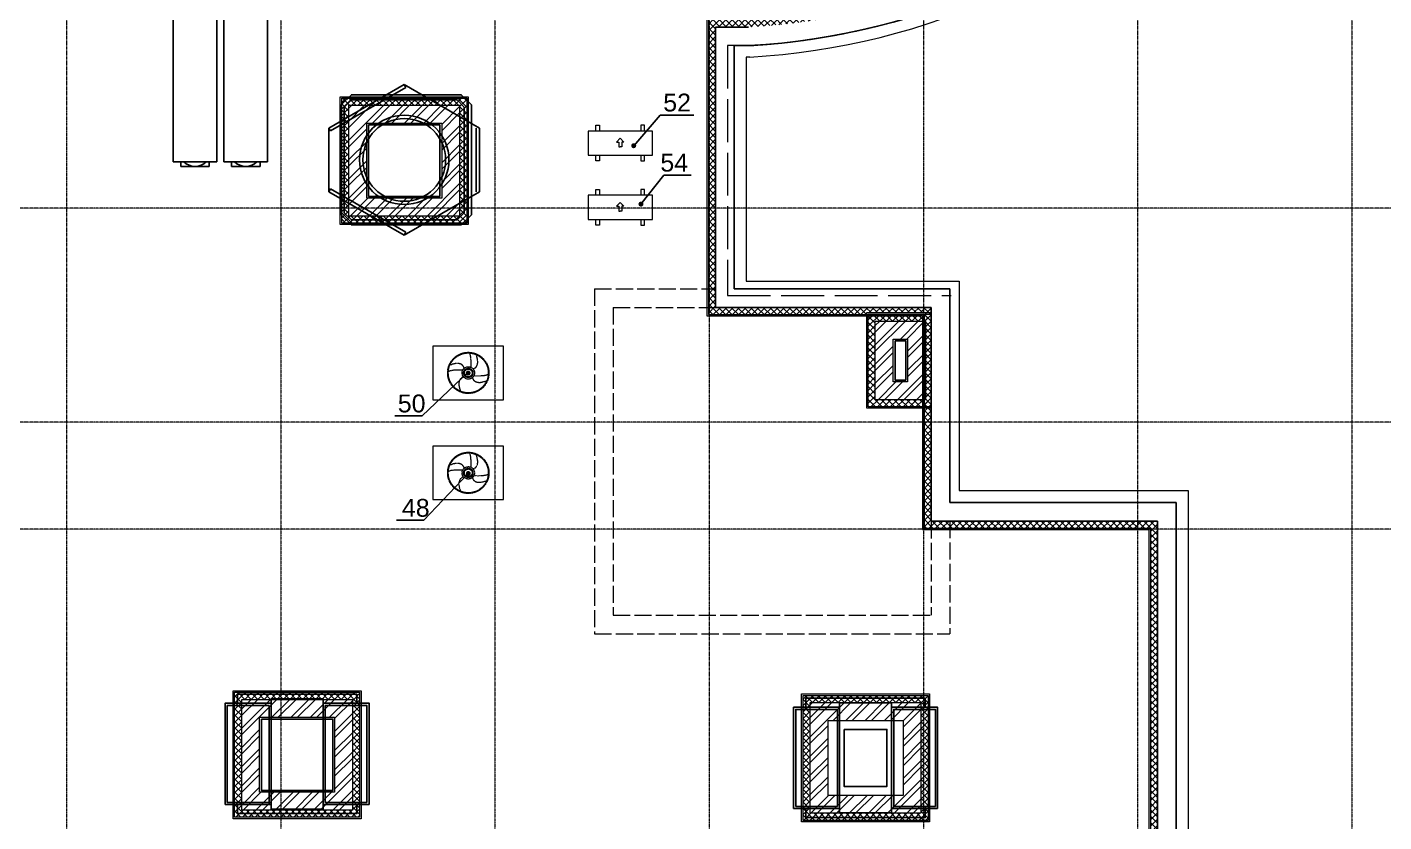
# Model space of a CAD drawing. Header units: millimetres. Extents: x -222892 to 671268, y 0 to 135099.
# Drawn here: x 334968 to 353967, y 95001 to 106136 of the extents above; entities that cross this region are included whole.
import ezdxf
from ezdxf import colors
from ezdxf.entities.mleader import LeaderData, LeaderLine
from ezdxf.math import Vec2, Vec3

# ---------------------------------------------------------------- set-up
doc = ezdxf.new("R2010")
doc.units = ezdxf.units.MM
for name, pattern in [('ACAD_ISO02W100', [15, 12, -3]), ('CENTER', [2, 1.25, -0.25, 0.25, -0.25]), ('осевая', [2, 1.25, -0.25, 0.25, -0.25])]:
    doc.linetypes.add(name, pattern=pattern)
for name, color, linetype, lineweight in [('АР_Навесной фасад', 190, 'Continuous', 5), ('АР_Перегородки кирпич', 244, 'Continuous', 5), ('АР_Перегородки_кирпич_Штрих', 244, 'Continuous', 5), ('АР_Утеплитель', 154, 'Continuous', 5), ('АР_Штрих утеплитель', 24, 'Continuous', 5), ('КР_Оси', 7, 'Continuous', 5), ('КР_Тонкая', 250, 'Continuous', 5), ('М_0_В35', 142, 'Continuous', 25), ('М_фреонопроводы', 251, 'CENTER', 5), ('М_Холод', 161, 'Continuous', 5), ('пунктир', 251, 'Continuous', 5)]:
    doc.layers.add(name, color=color, linetype=linetype, lineweight=lineweight)
for name, color, linetype in [('АР_Парапет', 142, 'Continuous'), ('М_0_ВД1', 1, 'Continuous'), ('М_0_ПД2', 181, 'Continuous'), ('М_3_транзиты 7эт', 112, 'Continuous'), ('М_ОВ-ЭОМ', 140, 'Continuous'), ('ПРОЕМЫ ОВ', 173, 'Continuous')]:
    doc.layers.add(name, color=color, linetype=linetype)
doc.styles.get("Standard").update_dxf_attribs({"font": 'arial.ttf'})
pattern_1 = [(45, (0, 0), (-44.90128060534577, 44.90128060534577), []), (135, (0, 0), (-44.90128060534577, -44.90128060534576), [])]
pattern_2 = [(45, (0, 0), (-134.7038418160373, 134.7038418160373), []), (45, (89.80260000000001, 0), (-134.7038418160373, 134.7038418160373), [])]

# ---------------------------------------------------------------- blocks, each defined once
blk = doc.blocks.new('*U4608')
at = {"linetype": 'ByBlock'}
for p, q in [((-15.55352697218349, -3.05), (-15.55352697218349, 3.05)), ((-15.55352697218349, 3.05), (15.55207691330563, 3.05)), ((15.55207691330563, 3.05), (15.55207691330563, -3.05)), ((15.55207691330563, -3.05), (-15.55352697218349, -3.05))]:
    blk.add_line(p, q, dxfattribs=at)
blk = doc.blocks.new('A$C64099ede')
at = {"layer": 'М_0_ПД2', "color": 251}
for points in [[(-454.9999999971478, -1.746229827404022e-10), (-192.3056275165873, 454.9999999986612)], [(-454.9999999970314, 0), (-192.3056275165873, 454.9999999986612)], [(-437.679491921328, -10), (-174.9851194408839, 444.9999999986612)], [(-192.3056275165873, 454.9999999986612), (192.3056275208946, 454.9999999986612)], [(-192.3056275165873, 454.9999999986612), (192.3056275208946, 454.9999999986612)], [(-174.9851194408839, 444.9999999986612), (-192.3056275165873, 454.9999999986612)], [(174.9851194451912, 444.9999999986612), (192.3056275208946, 454.9999999986612)], [(437.6794919256354, -10), (174.9851194451912, 444.9999999986612)], [(455.0000000014552, -1.746229827404022e-10), (192.3056275208946, 454.9999999986612)], [(-454.9999999971478, 1.746229827404022e-10), (-192.3056275165873, -454.9999999986612)], [(-454.9999999970314, 0), (-437.679491921328, -10)], [(455.0000000014552, 1.746229827404022e-10), (192.3056275208946, -454.9999999986612)], [(455.0000000013388, 0), (437.6794919256354, -10)], [(192.305627519323, -435.0000000013388), (-192.3056275150157, -435.0000000013388)], [(192.305627519323, -455.0000000013388), (-192.3056275150157, -455.0000000013388)], [(192.305627519323, -455.0000000013388), (-192.3056275150157, -455.0000000013388)]]:
    blk.add_lwpolyline(points, dxfattribs=at)
blk.add_circle((0, 0), 270, dxfattribs=at)
at = {"layer": 'М_0_ПД2', "color": 7}
blk.add_circle((0, 0), 250, dxfattribs=at)
blk = doc.blocks.new('A$C744eaef8')
at = {"layer": 'М_0_ПД2', "color": 7}
for points in [[(390.4054068390979, -477.1152535710717), (-390.4054040010087, -477.1152535710717), (-462.7027013009647, -404.8179562711157), (-462.7027013009647, 375.9928545688745), (-390.4054040010087, 448.2901518689469), (390.4054068390979, 448.2901518689469), (462.7027041390538, 375.9928545688745), (462.7027041390538, -404.8179562711157)], [(375.4321480205981, -426.5540561266243), (-375.4321417546598, -426.5540561266243), (-426.5540509370621, -375.4321469443385), (-426.5540509370621, 375.4321428312687), (-375.4321417546598, 426.5540520134382), (375.4321480208309, 426.5540520134382), (426.5540572030004, 375.4321428311523), (426.5540572030004, -375.4321469443385)]]:
    blk.add_lwpolyline(points, close=True, dxfattribs=at)
at = {"layer": 'М_0_ПД2', "xscale": 1.175824175868132, "yscale": 1.175824175868132, "zscale": 1.175824175868132}
blk.add_blockref('A$C64099ede', (0, 0), dxfattribs=at)
blk = doc.blocks.new('A$C608f0813')
at = {"layer": 'М_0_ВД1', "color": 7}
for points in [[(677.5000017454149, 574.9999988851778), (677.5000017454149, 677.4999988881755), (-677.4999982545851, 677.4999988881755), (-677.4999982545851, 574.9999988851778)], [(-677.4999982545851, -575.0000011148222), (-677.4999982545851, -677.5000011118245), (677.5000017454149, -677.5000011118245), (677.5000017454149, -575.0000011148222)]]:
    blk.add_lwpolyline(points, dxfattribs=at)
at = {"layer": 'М_0_ВД1'}
for points in [[(-293.9614650491276, 624.9999988851778), (293.9614685358829, 624.9999988851778), (293.9614685358829, -625.0000011148222), (-293.9614650491276, -625.0000011148222)], [(-817.4999982525478, -575.0000011148222), (-293.961465045053, -575.0000011148222), (-293.961465045053, 574.9999988851778), (-817.4999982525478, 574.9999988851778)], [(817.5000017433777, -575.0000011148222), (293.9614685358829, -575.0000011148222), (293.9614685358829, 574.9999988851778), (817.5000017433777, 574.9999988851778)]]:
    blk.add_lwpolyline(points, close=True, dxfattribs=at)
at = {"layer": 'М_0_ВД1', "color": 251}
for points in [[(-792.4999982525478, -550.0000011148222), (-318.961465045053, -550.0000011148222), (-318.961465045053, 549.9999988851778), (-792.4999982525478, 549.9999988851778)], [(792.5000017433777, -550.0000011148222), (318.9614685358829, -550.0000011148222), (318.9614685358829, 549.9999988851778), (792.5000017433777, 549.9999988851778)]]:
    blk.add_lwpolyline(points, close=True, dxfattribs=at)
blk = doc.blocks.new('_None')
blk = doc.blocks.new('A$C0d4e4e51')
at = {"layer": 'М_фреонопроводы'}
for centre, radius in [((0, 0), 288.8566844358662), ((0, 0), 280.0460147857403), ((0, 0), 86.98640421516119), ((0, 3.637978807091713e-12), 65.82206057451572), ((0, 3.637978807091713e-12), 63.32245125797893), ((0, 3.637978807091713e-12), 56.71282374609209), ((0, 0), 54.54809857845037), ((0, 0), 14.99765589915607), ((0, 3.637978807091713e-12), 8.998593539488997)]:
    blk.add_circle(centre, radius, dxfattribs=at)
for points in [[(38.81393808877328, 77.84672586773013), (39.43069206242217, 120.3497430797324), (39.47233744623372, 124.4594547744491), (35.66894700675039, 209.123091795238), (35.17107245826628, 213.5192511267633), (31.78933022113051, 237.1253008804342), (27.78976368147414, 255.6517357684061), (20.06445512908977, 275.2600530449563), (15.84786306304159, 279.5972382440705)], [(63.54760664294008, 59.40260184484941), (65.73832356143976, 58.00498084995343), (68.34381133969873, 57.87383059890271), (74.83213327103294, 59.95696780453363), (98.28155533538666, 72.37771393170624), (102.4814754161052, 75.86668588565226), (121.3887601780589, 101.6294875521926), (128.0909414612688, 120.3129603113375), (132.1284807362827, 151.4181425748029), (125.5335555436322, 204.1606599614897), (112.3440243985387, 253.1503100278678), (112.0503138446948, 256.6524840415077), (112.0560640089097, 256.665654856246)], [(-77.82987675641198, 38.83033988487296), (-132.6866261559189, 39.51315608773075), (-179.6618912399863, 38.15869686541919), (-250.1639833884547, 28.83113718986715), (-273.735531223414, 21.14097486649553), (-279.0702124371892, 17.69482380398767), (-279.5427027341793, 16.78236411924809)], [(-59.40322799712885, 63.54702323626043), (-57.95132772275247, 65.92323795983248), (-57.81069860747084, 68.12168681551339), (-66.13242229243042, 88.73537166748793), (-89.68721753318096, 114.5516164181754), (-113.1485436978401, 125.9900323876027), (-136.6817204181571, 131.155181952734), (-160.1875698759104, 132.1402363777997), (-183.6778367552906, 129.6615824114306), (-206.8629539503017, 124.8615624744525), (-230.6765725885052, 117.9500065310131), (-249.9349933031481, 112.4497500339094), (-250.1639833884547, 125.8719659518611), (-250.3874668942881, 125.6004135641269)], [(-65.60806570155546, -57.1158142127133), (-85.7318453581538, -64.55684122126695), (-89.76284992770525, -66.70990112627624), (-109.2171977745602, -82.74032893414551), (-113.2483344665379, -87.83830825575205), (-131.6896096614655, -142.0107320795069), (-131.9470465349732, -146.0117300520578), (-117.9075176594779, -230.8108275714912), (-113.1745423458051, -246.46223046249), (-112.6694436229882, -251.8082155990414), (-113.1850353375776, -254.7440878514062), (-113.708465914533, -255.922166247361)], [(59.11560495081358, -63.81070736391848), (57.95153387717437, -65.92304112415877), (57.81194275961025, -67.83217758488536), (64.31694757047808, -85.24637534668364), (74.71775531442836, -101.1676535591214), (78.7454179043998, -105.516544056205), (98.20900750067085, -119.6778879330232), (102.3855371720274, -121.7435801907632), (121.3159107790561, -128.3445471898413), (125.3248903668718, -129.266920987), (144.7414908983046, -131.8779404638008), (149.0356453520362, -132.069310525294), (168.2951715114759, -131.8483241215872), (172.3876948588877, -131.4734702054047), (191.8369328343542, -128.232706872237), (213.4106816254789, -123.1248564562156), (235.4127962280763, -116.4471487484661), (239.3971075395821, -115.1846321040757), (252.9740532205906, -112.5108137534517), (257.9890519533074, -108.9376861770543)], [(78.29462670424255, -37.90232113634193), (78.75280149595346, -38.45243077696796), (81.9342638203525, -38.88761753211293), (98.28155533532845, -38.88761753211293), (102.2703480111668, -39.11849815771711), (121.3069393527112, -39.44199996194584), (125.3212771530962, -39.47957649205273), (144.8442776836455, -39.47957649205273), (148.843652590178, -39.47957649205273), (168.3361992100254, -38.76028489688179), (172.3399801654741, -38.76028489688179), (191.7170467665419, -37.308851076672), (195.9839557032101, -36.95291361593627), (213.4016683715163, -35.1848435177053), (217.4017371113878, -34.82572348172835), (235.3934991882415, -31.9824380530481), (239.4466719495831, -31.27066237922918), (257.9657091209083, -26.55387223586877), (261.9935612624977, -25.53252835354942), (275.0905243118759, -20.15364528933424), (278.1652131528826, -17.69482162112763), (279.5329044557875, -16.94478456313664)]]:
    blk.add_spline(points, degree=3, dxfattribs=at)
blk = doc.blocks.new('*U5873')
at = {"color": 0, "linetype": 'ByBlock', "lineweight": -2, "ltscale": 10}
blk.add_line((0, 0), (-35117.3672431582, 0), dxfattribs=at)
blk = doc.blocks.new('*U5874')
at = {"color": 0, "linetype": 'ByBlock', "lineweight": -2, "ltscale": 10}
blk.add_line((0, 0), (-35117.3672431582, 1.455191522836685e-11), dxfattribs=at)
blk = doc.blocks.new('*U5886')
at = {"color": 0, "linetype": 'ByBlock', "lineweight": -2, "ltscale": 10}
blk.add_line((0, 0), (5.820766091346741e-11, -53277.7616451292), dxfattribs=at)
blk = doc.blocks.new('*U5887')
at = {"color": 0, "linetype": 'ByBlock', "lineweight": -2, "ltscale": 10}
blk.add_line((0, 0), (5.820766091346741e-11, -53277.7616451292), dxfattribs=at)
blk = doc.blocks.new('*U5888')
at = {"color": 0, "linetype": 'ByBlock', "lineweight": -2, "ltscale": 10}
blk.add_line((0, 0), (5.820766091346741e-11, -53277.7616451292), dxfattribs=at)
blk = doc.blocks.new('*U5889')
at = {"color": 0, "linetype": 'ByBlock', "lineweight": -2, "ltscale": 10}
blk.add_line((0, 0), (5.820766091346741e-11, -53277.7616451292), dxfattribs=at)
blk = doc.blocks.new('*U5890')
at = {"color": 0, "linetype": 'ByBlock', "lineweight": -2, "ltscale": 10}
blk.add_line((0, 0), (5.820766091346741e-11, -53277.7616451292), dxfattribs=at)
blk = doc.blocks.new('*U5891')
at = {"color": 0, "linetype": 'ByBlock', "lineweight": -2, "ltscale": 10}
blk.add_line((0, 0), (5.820766091346741e-11, -53277.7616451292), dxfattribs=at)
blk = doc.blocks.new('*U5900')
at = {"color": 0, "linetype": 'ByBlock', "lineweight": -2, "ltscale": 10}
blk.add_line((0, 0), (-35117.3672431582, 0), dxfattribs=at)
blk = doc.blocks.new('*U5901')
at = {"color": 0, "linetype": 'ByBlock', "lineweight": -2, "ltscale": 10}
blk.add_line((0, 0), (5.820766091346741e-11, -53277.7616451292), dxfattribs=at)
blk = doc.blocks.new('A$C4c190d01')
at = {"layer": 'КР_Оси', "linetype": 'осевая'}
for name, p in [('*U5886', (5569.938392028183, 78593.59175630503)), ('*U5887', (8569.938392028183, 78593.59175630515)), ('*U5901', (11569.93839202818, 78593.59175630515)), ('*U5888', (14569.93839202795, 78593.59175630515)), ('*U5889', (17569.9383920283, 78593.59175630503)), ('*U5890', (20569.93839202842, 78593.59175630515)), ('*U5891', (23569.93839202853, 78593.59175630503)), ('*U5874', (25328.76498334846, 48394.99999999996)), ('*U5873', (25328.76498334846, 45394.99999999997)), ('*U5900', (25328.76498334846, 43894.99999999997))]:
    blk.add_blockref(name, p, dxfattribs=at)

msp = doc.modelspace()

# ---------------------------------------------------------------- hatches: boundary and pattern name
at = {"layer": 'АР_Перегородки_кирпич_Штрих', "ltscale": 500}
h = msp.add_hatch(dxfattribs=at)
h.set_pattern_fill('ANSI32', color=256, scale=20)
h.set_pattern_definition(pattern_2)
h.paths.add_polyline_path([(341024.3174498948, 103488.9907927899), (339473.3174498948, 103488.9907927899), (339473.3174498948, 105039.9907927899), (341024.3174498948, 105039.9907927899)])
h.paths.add_polyline_path([(340774.3174498948, 103738.9907927899), (339723.3174498948, 103738.9907927899), (339723.3174498948, 104789.9907927899), (340774.3174498948, 104789.9907927899)], flags=16)
h = msp.add_hatch(dxfattribs=at)
h.set_pattern_fill('ANSI32', color=256, scale=20)
h.set_pattern_definition(pattern_2)
h.paths.add_polyline_path([(347095.5503612542, 101165.54227281), (347095.5503612542, 101765.8226438957), (347297.071262745, 101765.8226438955), (347297.071262745, 101165.5422728097)], flags=16)
h.paths.add_polyline_path([(346845.5503612542, 100915.5422728102), (346845.5503612542, 102015.822643896), (347547.071262745, 102015.8226438952), (347547.071262745, 100915.5422728094)])
h = msp.add_hatch(dxfattribs=at)
h.set_pattern_fill('ANSI32', color=256, scale=20)
h.set_pattern_definition(pattern_2)
h.paths.add_polyline_path([(339524.2090056666, 95166.02986263865), (337973.2090056666, 95166.02986263865), (337973.2090056666, 96717.02986263865), (339524.2090056666, 96717.02986263865)])
h.paths.add_polyline_path([(339274.2090056666, 95416.02986263865), (338223.2090056666, 95416.02986263865), (338223.2090056666, 96467.02986263865), (339274.2090056666, 96467.02986263865)], flags=16)
h = msp.add_hatch(dxfattribs=at)
h.set_pattern_fill('ANSI32', color=256, scale=20)
h.set_pattern_definition(pattern_2)
h.paths.add_polyline_path([(347484.5365179493, 95122.01317742196), (345933.5365179493, 95122.01317742196), (345933.5365179493, 96673.01317742196), (347484.5365179493, 96673.01317742196)])
h.paths.add_polyline_path([(347234.5365179493, 95372.01317742196), (346183.5365179493, 95372.01317742196), (346183.5365179493, 96423.01317742196), (347234.5365179493, 96423.01317742196)], flags=16)
at = {"layer": 'АР_Утеплитель', "ltscale": 500}
h = msp.add_hatch(dxfattribs=at)
h.set_pattern_fill('ANSI37', color=256, scale=20)
h.set_pattern_definition(pattern_1)
h.paths.add_polyline_path([(341124.3174498948, 103388.9907927899), (339373.3174498948, 103388.9907927899), (339373.3174498948, 105139.9907927899), (341124.3174498948, 105139.9907927899)])
h.paths.add_polyline_path([(341024.3174498948, 103488.9907927899), (339473.3174498948, 103488.9907927899), (339473.3174498948, 105039.9907927899), (341024.3174498948, 105039.9907927899)], flags=16)
h = msp.add_hatch(dxfattribs=at)
h.set_pattern_fill('ANSI37', color=256, scale=20)
h.set_pattern_definition(pattern_1)
h.paths.add_polyline_path([(346845.5503612542, 100915.5422728102), (346845.5503612542, 102015.822643896), (347547.071262745, 102015.8226438952), (347547.071262745, 100915.5422728094)], flags=16)
h.paths.add_polyline_path([(346745.5503612542, 100815.5422728104), (346745.5503612542, 102115.8226438961), (347627.3325584866, 102115.8226438951), (347627.3325584866, 100815.5422728093)])
h = msp.add_hatch(dxfattribs=at)
h.set_pattern_fill('ANSI37', color=256, scale=20)
h.set_pattern_definition(pattern_1)
h.paths.add_polyline_path([(339624.2090056666, 95066.02986263865), (337873.2090056666, 95066.02986263865), (337873.2090056666, 96817.02986263865), (339624.2090056666, 96817.02986263865)])
h.paths.add_polyline_path([(339524.2090056666, 95166.02986263865), (337973.2090056666, 95166.02986263865), (337973.2090056666, 96717.02986263865), (339524.2090056666, 96717.02986263865)], flags=16)
h = msp.add_hatch(dxfattribs=at)
h.set_pattern_fill('ANSI37', color=256, scale=20)
h.set_pattern_definition(pattern_1)
h.paths.add_polyline_path([(347584.5365179493, 95022.01317742196), (345833.5365179493, 95022.01317742196), (345833.5365179493, 96773.01317742196), (347584.5365179493, 96773.01317742196)])
h.paths.add_polyline_path([(347484.5365179493, 95122.01317742196), (345933.5365179493, 95122.01317742196), (345933.5365179493, 96673.01317742196), (347484.5365179493, 96673.01317742196)], flags=16)
at = {"layer": 'АР_Штрих утеплитель', "ltscale": 500}
h = msp.add_hatch(dxfattribs=at)
h.set_pattern_fill('ANSI37', color=256, scale=20)
h.set_pattern_definition(pattern_1)
h.paths.add_polyline_path([(353097.4537278334, 127630.6824583524), (350518.7090003203, 127630.6824583524), (350518.7090003203, 127530.6824583524), (353097.4537278334, 127530.6824583524)])
edge = h.paths.add_edge_path()
edge.add_line((350518.7090003203, 127630.6824583524), (344547.4537278329, 127630.6824583525))
edge.add_line((344547.4537278329, 127630.6824583525), (344547.4537278329, 130631.1380299823))
edge.add_line((344547.4537278329, 130631.1380299823), (335487.4537278329, 130630.6824583525))
edge.add_line((335487.4537278331, 130630.6824583525), (335487.4537278332, 127122.7369796679))
edge.add_line((335487.4537278332, 127122.7369796679), (334996.5012287336, 127122.7369796679))
edge.add_arc((336296.1243596947, 116876.8313636951), 10328.00087983883, 97.22897371527749, 132.4844128153412)
edge.add_arc((334278.507436591, 119160.6824583515), 7281.276563062834, 132.9138654462874, 150.3769831410849)
edge.add_arc((334278.5074365918, 119160.6824583511), 7281.276563063785, 150.3769831410856, 179.9999999999889)
edge.add_line((326997.2308735281, 119160.6824583525), (326997.2308735281, 118630.6824583648))
edge.add_line((326997.2308735281, 118630.6824583648), (323487.4537278326, 118630.6824583648))
edge.add_line((323487.4537278327, 118630.6824583648), (323487.4537278327, 106570.6824583523))
edge.add_line((323487.4537278326, 106570.6824583523), (329427.3325584609, 106570.6824583522))
edge.add_line((329427.3325584609, 106570.6824583522), (329427.3325584609, 82275.68245835445))
edge.add_line((329427.3325584609, 82275.68245835445), (336038.7706081953, 82275.68244763686))
edge.add_line((336038.7706081952, 82275.68244763686), (336038.7706083883, 82375.68244763653))
edge.add_line((336038.7706083883, 82375.68244763653), (329527.3325584607, 82375.68245835445))
edge.add_line((329527.3325584607, 82375.68245835445), (329527.3325584607, 106670.6824583523))
edge.add_line((329527.3325584608, 106670.6824583523), (323587.4537278325, 106670.6824583523))
edge.add_line((323587.4537278325, 106670.6824583523), (323587.4537278327, 118530.6824583648))
edge.add_line((323587.4537278327, 118530.6824583648), (327097.2308735282, 118530.6824583648))
edge.add_line((327097.2308735282, 118530.6824583648), (327098.7089987969, 119295.6824583508))
edge.add_arc((334275.7571636449, 119161.8791517242), 7178.295318904982, 150.1859382412758, 178.9319457575192, ccw=False)
edge.add_arc((334278.5074365921, 119160.6824583507), 7181.276563064179, 133.0783930265535, 150.1885639364679, ccw=False)
edge.add_arc((336295.5899172066, 116878.6115553474), 10226.16664863276, 97.26253171683658, 132.6002756336443, ccw=False)
edge.add_line((335002.8394767644, 127022.7369796679), (335587.4537278329, 127022.7369796679))
edge.add_line((335587.4537278331, 127022.7369796679), (335587.4537278331, 130530.6824583525))
edge.add_line((335587.4537278331, 130530.6824583525), (344447.4537278329, 130530.6824583525))
edge.add_line((344447.4537278329, 130530.6824583525), (344447.4537278329, 127630.6824583525))
edge.add_line((344447.4537278329, 127630.6824583525), (344447.4537278329, 127530.6824583524))
edge.add_line((344447.4537278329, 127530.6824583524), (350518.7090003203, 127530.6824583524))
edge.add_line((350518.7090003203, 127530.6824583524), (350518.7090003203, 127630.6824583524))
h = msp.add_hatch(dxfattribs=at)
h.set_pattern_fill('ANSI37', color=256, scale=20)
h.set_pattern_definition(pattern_1)
edge = h.paths.add_edge_path()
edge.add_line((347518.7090003203, 102209.3739539182), (344607.3325584609, 102209.3739539182))
edge.add_line((344607.3325584608, 102209.3739539182), (344607.3325584608, 106135.5199563409))
edge.add_line((344607.3325584608, 106135.5199563409), (345067.9484729699, 106135.5199563409))
edge.add_arc((344510.324967829, 115762.0554444891), 9642.672320371708, 273.3151917394875, 288.1789898390543)
edge.add_line((347518.7090003203, 106600.6824583524), (347518.7090003203, 106711.0332031801))
edge.add_arc((344527.0337130858, 115579.8869551156), 9359.844437674714, 273.2954348329939, 288.64047416533384, ccw=False)
edge.add_line((345065.0795193891, 106235.5199563409), (344507.3325584609, 106235.5199563409))
edge.add_line((344507.3325584608, 106235.5199563409), (344507.3325584608, 102209.3739539182))
edge.add_line((344507.3325584608, 102209.3739539182), (344507.3325584608, 102109.3739539183))
edge.add_line((344507.3325584608, 102109.3739539183), (346725.5503612542, 102109.3739539182))
edge.add_line((346725.5503612542, 102109.3739539182), (346725.5503612542, 102135.8226438961))
edge.add_line((346725.5503612542, 102135.8226438961), (347518.7090003202, 102135.8226438952))
edge.add_line((347518.7090003203, 102135.8226438952), (347518.7090003203, 102209.3739539182))
h.paths.add_polyline_path([(347627.3325584863, 102209.3739539182), (347518.7090003203, 102209.3739539182), (347518.7090003203, 102135.8226438952), (347627.3325584863, 102135.822643895)])
h = msp.add_hatch(dxfattribs=at)
h.set_pattern_fill('ANSI37', color=256, scale=20)
h.set_pattern_definition(pattern_1)
h.paths.add_polyline_path([(341607.3319905199, 91525.67908431868), (347164.5622184926, 91525.67908431859), (347164.5622184926, 91655.68245835253), (350797.4886722736, 91655.68245835244), (350797.4886722734, 99215.6824583525), (347627.3325584866, 99215.68245835243), (347627.3325584882, 102135.822643895), (347527.3325584879, 102135.8226438951), (347527.3325584866, 99115.68245835246), (350697.4886722733, 99115.68245835247), (350697.4886722736, 91755.68245835246), (347064.5622184926, 91755.68245835254), (347064.5622184926, 91625.67908431748), (341507.3319905199, 91625.67908431868), (341507.3320998792, 82845.68582763193), (341607.3320998792, 82845.68585074629)])
at = {"layer": 'М_ОВ-ЭОМ', "linetype": 'ByBlock'}
h = msp.add_hatch(color=256, dxfattribs=at)
h.dxf.hatch_style = 1
h.paths.add_polyline_path([(343497.2130958095, 104473.824778762, 1), (343427.2130958095, 104473.824778762, 1)])
h = msp.add_hatch(color=256, dxfattribs=at)
h.dxf.hatch_style = 1
h.paths.add_polyline_path([(343598.165831414, 103655.6571367112, 1), (343528.165831414, 103655.6571367112, 1)])
h = msp.add_hatch(color=256, dxfattribs=at)
h.dxf.hatch_style = 1
h.paths.add_polyline_path([(341178.556940235, 101288.9223787938, 1), (341108.556940235, 101288.9223787938, 1)])
h = msp.add_hatch(color=256, dxfattribs=at)
h.dxf.hatch_style = 1
h.paths.add_polyline_path([(341180.6306394769, 99881.99759439356, 1), (341110.6306394769, 99881.99759439356, 1)])

# ---------------------------------------------------------------- linework, layer by layer
at = {"layer": 'АР_Навесной фасад', "ltscale": 100}
for p, q in [((345087.3325584609, 105715.9435017978), (345037.3325584607, 105715.9435017978)), ((345037.3325584607, 105715.9435017978), (345037.3325584608, 102575.6824583522)), ((345037.3325584608, 102575.6824583523), (348019.8325584863, 102575.6824583523)), ((348019.8325584863, 102575.6824583523), (348019.8325584866, 99645.68245835233)), ((348019.8325584866, 99645.68245835233), (351227.4886722732, 99645.68245835241)), ((351227.4886722732, 99645.68245835241), (351227.4886722735, 91225.6824583525))]:
    msp.add_line(p, q, dxfattribs=at)
msp.add_arc((344527.0373928202, 115579.8798952628), 9879.836630580658, 273.2510437265503, 315.9400731328416, dxfattribs=at)
at = {"layer": 'АР_Парапет', "ltscale": 500}
for p, q in [((344607.3325584608, 106135.5199563409), (344607.3325584608, 102209.3739539182)), ((345067.9484729699, 106135.5199563409), (344607.3325584608, 106135.5199563409)), ((344867.3325584608, 105875.9435017978), (344867.3325584607, 102469.3739539182)), ((345082.7830355473, 105875.9435017978), (344867.3325584607, 105875.9435017978)), ((344867.3325584607, 102469.3739539182), (347887.3325584863, 102469.3739539182)), ((347887.3325584863, 102469.3739539182), (347887.3325584863, 99475.68245835236)), ((344607.3325584608, 102209.3739539182), (347627.3325584864, 102209.3739539182)), ((347627.3325584863, 102209.3739539184), (347627.3325584866, 99215.68245835243)), ((347887.3325584863, 99475.68245835236), (351057.4886722734, 99475.68245835237)), ((351057.4886722734, 99475.68245835237), (351057.4886722734, 91395.68245835259)), ((347627.3325584864, 99215.68245835243), (350797.4886722734, 99215.6824583525)), ((350797.4886722734, 99215.6824583525), (350797.4886722736, 91655.68245835244))]:
    msp.add_line(p, q, dxfattribs=at)
msp.add_arc((344527.0337260253, 115579.8864423591), 9719.843923062923, 273.2777753759034, 315.9411301096707, dxfattribs=at)
at = {"layer": 'АР_Перегородки кирпич', "linetype": 'Continuous', "ltscale": 100}
for points in [[(341024.3174498948, 103488.9907927899), (339473.3174498948, 103488.9907927899), (339473.3174498948, 105039.9907927899), (341024.3174498948, 105039.9907927899)], [(340774.3174498948, 103738.9907927899), (339723.3174498948, 103738.9907927899), (339723.3174498948, 104789.9907927899), (340774.3174498948, 104789.9907927899)], [(346845.5503612542, 100915.5422728102), (346845.5503612542, 102015.822643896), (347547.071262745, 102015.8226438952), (347547.071262745, 100915.5422728094)], [(347095.5503612542, 101165.54227281), (347095.5503612542, 101765.8226438957), (347297.071262745, 101765.8226438955), (347297.071262745, 101165.5422728097)], [(339524.2090056666, 95166.02986263865), (337973.2090056666, 95166.02986263865), (337973.2090056666, 96717.02986263865), (339524.2090056666, 96717.02986263865)], [(347484.5365179493, 95122.01317742196), (345933.5365179493, 95122.01317742196), (345933.5365179493, 96673.01317742196), (347484.5365179493, 96673.01317742196)], [(339274.2090056666, 95416.02986263865), (338223.2090056666, 95416.02986263865), (338223.2090056666, 96467.02986263865), (339274.2090056666, 96467.02986263865)], [(347234.5365179493, 95372.01317742196), (346183.5365179493, 95372.01317742196), (346183.5365179493, 96423.01317742196), (347234.5365179493, 96423.01317742196)]]:
    msp.add_lwpolyline(points, close=True, dxfattribs=at)
at = {"layer": 'АР_Утеплитель', "ltscale": 500}
for points in [[(341144.3174498948, 103368.9907927899), (339353.3174498948, 103368.9907927899), (339353.3174498948, 105159.9907927899), (341144.3174498948, 105159.9907927899)], [(341124.3174498948, 103388.9907927899), (339373.3174498948, 103388.9907927899), (339373.3174498948, 105139.9907927899), (341124.3174498948, 105139.9907927899)], [(341124.3174498948, 103388.9907927899), (339373.3174498948, 103388.9907927899), (339373.3174498948, 105139.9907927899), (341124.3174498948, 105139.9907927899)], [(346725.5503612542, 100795.5422728104), (346725.5503612542, 102135.8226438961), (347627.3325584863, 102135.822643895), (347627.3325584863, 100795.5422728093)], [(346745.5503612542, 100815.5422728104), (346745.5503612542, 102115.8226438961), (347627.3325584866, 102115.8226438951), (347627.3325584866, 100815.5422728093)], [(339644.2090056666, 95046.02986263865), (337853.2090056666, 95046.02986263865), (337853.2090056666, 96837.02986263865), (339644.2090056666, 96837.02986263865)], [(339624.2090056666, 95066.02986263865), (337873.2090056666, 95066.02986263865), (337873.2090056666, 96817.02986263865), (339624.2090056666, 96817.02986263865)], [(339624.2090056666, 95066.02986263865), (337873.2090056666, 95066.02986263865), (337873.2090056666, 96817.02986263865), (339624.2090056666, 96817.02986263865)], [(347604.5365179493, 95002.01317742196), (345813.5365179493, 95002.01317742196), (345813.5365179493, 96793.01317742196), (347604.5365179493, 96793.01317742196)], [(347584.5365179493, 95022.01317742196), (345833.5365179493, 95022.01317742196), (345833.5365179493, 96773.01317742196), (347584.5365179493, 96773.01317742196)]]:
    msp.add_lwpolyline(points, close=True, dxfattribs=at)
at = {"layer": 'АР_Штрих утеплитель', "ltscale": 500}
for p, q in [((344487.3325584609, 106255.5199563409), (344487.3325584608, 102089.3739539183)), ((344507.3325584609, 106235.5199563409), (344507.3325584608, 102109.3739539183)), ((344487.3325584608, 102089.3739539183), (347507.3325584863, 102089.3739539182)), ((344507.3325584608, 102109.3739539183), (347527.3325584863, 102109.3739539182)), ((347507.3325584863, 102089.3739539182), (347507.3325584864, 99095.68245835246)), ((347527.3325584863, 102109.3739539182), (347527.3325584866, 99115.68245835246)), ((347507.3325584864, 99095.68245835246), (350677.4886722732, 99095.68245835249)), ((347527.3325584866, 99115.68245835246), (350697.4886722733, 99115.68245835247)), ((350677.4886722732, 99095.68245835249), (350677.4886722736, 91775.68245835246)), ((350697.4886722733, 99115.68245835247), (350697.4886722736, 91755.68245835246))]:
    msp.add_line(p, q, dxfattribs=at)
at = {"layer": 'М_0_В35', "linetype": 'Continuous'}
for p, q in [((337118.7414904117, 104184.959555093), (337118.7414904115, 104249.3390972885)), ((337118.7414904115, 104249.3390972885), (337318.7414904115, 104249.3390972885)), ((337118.7414904117, 104184.959555093), (337318.7414904117, 104184.959555093)), ((337518.7414904115, 104249.3390972885), (337318.7414904115, 104249.3390972885)), ((337518.7414904117, 104184.959555093), (337318.7414904117, 104184.959555093)), ((337518.7414904117, 104184.959555093), (337518.7414904115, 104249.3390972885)), ((337828.7414904117, 104184.959555093), (337828.7414904115, 104249.3390972884)), ((337828.7414904115, 104249.3390972884), (338028.7414904115, 104249.3390972884)), ((337828.7414904117, 104184.959555093), (338028.7414904117, 104184.959555093)), ((338228.7414904115, 104249.3390972884), (338028.7414904115, 104249.3390972884)), ((338228.7414904117, 104184.959555093), (338028.7414904117, 104184.959555093)), ((338228.7414904117, 104184.959555093), (338228.7414904115, 104249.3390972884))]:
    msp.add_line(p, q, dxfattribs=at)
at = {"layer": 'М_0_В35'}
for centre in [(337318.7414904117, 104409.8056356062), (338028.7414904117, 104409.8056356062)]:
    msp.add_arc(centre, 224.8460805132082, 225.5345379878269, 314.4654620121731, dxfattribs=at)
at = {"layer": 'М_Холод'}
for points in [[(342932.9822632707, 104680.0119417301), (342932.9822632707, 104760.0119417666), (342982.9822632707, 104760.0119417666), (342982.9822632707, 104680.0119417301)], [(343612.9822632702, 104680.0119417301), (343612.9822632702, 104760.0119417666), (343562.9822632702, 104760.0119417666), (343562.9822632702, 104680.0119417301)], [(343272.982263222, 104578.3683842318), (343220.7283160767, 104526.1144370864), (343252.2281050474, 104526.1144370864), (343252.2281050474, 104456.2116158196), (343272.982263222, 104456.2116158195)], [(343272.982263222, 104578.3683842318), (343325.2362103674, 104526.1144370864), (343293.7364213967, 104526.1144370864), (343293.7364213967, 104456.2116158196), (343272.982263222, 104456.2116158195)], [(342982.9822632707, 104340.0119417301), (342982.9822632707, 104260.0119417666), (342932.9822632707, 104260.0119417666), (342932.9822632707, 104340.0119417301)], [(343562.9822632702, 104340.0119417301), (343562.9822632702, 104260.0119417666), (343612.9822632702, 104260.0119417666), (343612.9822632702, 104340.0119417301)], [(342932.9822632707, 103782.102965748), (342932.9822632707, 103862.1029657845), (342982.9822632707, 103862.1029657845), (342982.9822632707, 103782.102965748)], [(343612.9822632702, 103782.102965748), (343612.9822632702, 103862.1029657845), (343562.9822632702, 103862.1029657845), (343562.9822632702, 103782.102965748)], [(343272.982263222, 103680.4594082497), (343220.7283160767, 103628.2054611043), (343252.2281050474, 103628.2054611043), (343252.2281050474, 103558.3026398375), (343272.982263222, 103558.3026398374)], [(343272.982263222, 103680.4594082497), (343325.2362103674, 103628.2054611043), (343293.7364213967, 103628.2054611043), (343293.7364213967, 103558.3026398375), (343272.982263222, 103558.3026398374)], [(342982.9822632707, 103442.102965748), (342982.9822632707, 103362.1029657845), (342932.9822632707, 103362.1029657845), (342932.9822632707, 103442.102965748)], [(343562.9822632702, 103442.102965748), (343562.9822632702, 103362.1029657845), (343612.9822632702, 103362.1029657845), (343612.9822632702, 103442.102965748)]]:
    msp.add_lwpolyline(points, dxfattribs=at)
for points in [[(343722.9822632705, 104680.0119417301), (342822.9822632705, 104680.0119417301), (342822.9822632705, 104340.0119417301), (343722.9822632705, 104340.0119417301)], [(343722.9822632705, 103782.102965748), (342822.9822632705, 103782.102965748), (342822.9822632705, 103442.102965748), (343722.9822632705, 103442.102965748)]]:
    msp.add_lwpolyline(points, close=True, dxfattribs=at)
at = {"layer": 'М_Холод', "ltscale": 2}
for points, elevation in [([(341640.6306394769, 101665.9961879331), (340650.6306394769, 101665.9961879331), (340650.6306394769, 100915.9961879331), (341640.6306394769, 100915.9961879331)], -0.132749586191494), ([(341640.6306394769, 100265.9961879331), (340650.6306394769, 100265.9961879331), (340650.6306394769, 99515.99618793305), (341640.6306394769, 99515.99618793305)], -0.06637479309574701)]:
    msp.add_lwpolyline(points, close=True, dxfattribs=dict(at, elevation=elevation))
at = {"layer": 'ПРОЕМЫ ОВ', "ltscale": 500}
for points in [[(340748.8174498948, 103764.4907927896), (339748.8174498948, 103764.4907927896), (339748.8174498948, 104764.4907927896), (340748.8174498948, 104764.4907927896)], [(347121.6443241047, 101740.8226438956), (347272.071262745, 101740.8226438956), (347272.071262745, 101191.04227281), (347121.6443241047, 101191.04227281)], [(338248.7090056664, 96441.52986263839), (339248.7090056664, 96441.52986263839), (339248.7090056664, 95441.52986263839), (338248.7090056664, 95441.52986263839)], [(346409.0365221707, 96297.51317646122), (347009.0365221707, 96297.51317646122), (347009.0365221707, 95497.51317646122), (346409.0365221707, 95497.51317646122)]]:
    msp.add_lwpolyline(points, close=True, dxfattribs=at)
at = {"layer": 'пунктир', "linetype": 'ACAD_ISO02W100', "ltscale": 50}
for p, q in [((345072.7830355473, 105875.9435017978), (344777.3325584609, 105875.9435017978)), ((344777.3325584609, 105875.9435017978), (344777.3325584609, 102375.6824583524)), ((344777.3325584609, 102375.6824583524), (347907.332558463, 102375.6824583524))]:
    msp.add_line(p, q, dxfattribs=at)
at = {"layer": 'пунктир', "linetype": 'ACAD_ISO02W100', "ltscale": 20}
for p, q in [((342912.3325584605, 102469.3739539182), (342912.3325584605, 97635.68245835227)), ((342912.3325584606, 102469.3739539182), (344607.3325584608, 102469.3739539182)), ((343172.3325584605, 102209.3739539182), (347627.3325584864, 102209.3739539184)), ((343172.3325584605, 102209.3739539183), (343172.3325584605, 97895.68245835228)), ((347627.3325584864, 102209.3739539182), (347627.3325584866, 97895.68245835228)), ((347887.3325584863, 99215.68245835246), (347887.3325584863, 97635.68245835227)), ((343172.3325584605, 97895.68245835228), (347627.3325584866, 97895.68245835228)), ((342912.3325584605, 97635.68245835231), (347887.3325584863, 97635.68245835227))]:
    msp.add_line(p, q, dxfattribs=at)
at = {"layer": 'пунктир', "linetype": 'ACAD_ISO02W100', "ltscale": 50}
msp.add_arc((344516.8292903047, 115604.0700527023), 9743.999730976104, 273.2708448469199, 315.8806659514992, dxfattribs=at)

# ---------------------------------------------------------------- block references
at = {"layer": 'М_0_В35', "linetype": 'ByBlock', "xscale": 100, "yscale": 100, "zscale": 100, "rotation": 269.999999999996}
for p in [(337318.7414904117, 105804.3390972885), (338028.7414904117, 105804.3390972884)]:
    msp.add_blockref('*U4608', p, dxfattribs=at)
at = {"layer": 'М_0_ВД1', "xscale": 1.234188990825688, "yscale": 1.234188990825688, "zscale": 1.234188990825688}
for p in [(338748.6005539402, 95952.72152957716), (346709.0365170449, 95897.5131771831)]:
    msp.add_blockref('A$C608f0813', p, dxfattribs=at)
at = {"layer": 'М_3_транзиты 7эт', "linetype": 'ByBlock', "xscale": 1.9707, "yscale": 1.9707, "zscale": 1.9707, "rotation": 90}
msp.add_blockref('A$C744eaef8', (340248.7090003201, 104275.6824583525), dxfattribs=at)
at = {"layer": 'М_Холод', "ltscale": 2}
for p in [(341145.6306394769, 101290.9961879331, -0.132749586191494), (341145.6306394769, 99890.99618793305, -0.06637479309574701)]:
    msp.add_blockref('A$C0d4e4e51', p, dxfattribs=at)

# ---------------------------------------------------------------- leaders
at = {"layer": 'КР_Тонкая', "linetype": 'ByBlock'}
ml = msp.add_multileader_mtext('Standard', dxfattribs=at)
ml.set_content('52', color=256)
ml.set_leader_properties()
ml.set_arrow_properties(name='NONE')
ml.build(insert=Vec2(0, 0))
ml.multileader.update_dxf_attribs({"text_left_attachment_type": 6, "text_right_attachment_type": 6, "dogleg_length": 0.36, "arrow_head_size": 0.162})
ctx = ml.context
ctx.base_point, ctx.char_height, ctx.arrow_head_size, ctx.landing_gap_size, ctx.plane_origin = Vec3(343923.762254164, 104903.948751019, -0.02966123566466194), 250, 0.162, 0.081, Vec3(352734.4064273086, 112136.6149637327, -0.02966123566466194)
ctx.left_attachment, ctx.right_attachment, ctx.text_align_type = 6, 6, 1
notes = []
notes.append((ctx, [(0, (1, 1, 0), (343832.4461468225, 104903.948751019, -0.02966123566466194), (1, 0), 91.3161073415316, [(0, [(343462.2130958095, 104473.824778762, -0.02966123566466194)], 0, [])])]))
ctx.mtext.insert, ctx.mtext.width, ctx.mtext.defined_height, ctx.mtext.alignment, ctx.mtext.flow_direction = Vec3(344069.8186975472, 105203.948751019, -0.02966123566466194), 2817.47973754938, 544.2773374749016, 2, 5
ml = msp.add_multileader_mtext('Standard', dxfattribs=at)
ml.set_content('54', color=256)
ml.set_leader_properties()
ml.set_arrow_properties(name='NONE')
ml.build(insert=Vec2(0, 0))
ml.multileader.update_dxf_attribs({"text_left_attachment_type": 6, "text_right_attachment_type": 6, "dogleg_length": 0.36, "arrow_head_size": 0.162})
ctx = ml.context
ctx.base_point, ctx.char_height, ctx.arrow_head_size, ctx.landing_gap_size, ctx.plane_origin = Vec3(343882.9876858829, 104061.7596228224, -0.02966123566466194), 250, 0.162, 0.081, Vec3(352659.6074852889, 111294.7316604138, -0.02966123566466194)
ctx.left_attachment, ctx.right_attachment, ctx.text_align_type = 6, 6, 1
notes.append((ctx, [(0, (1, 1, 0), (343882.6636858829, 104061.7596228224, -0.02966123566466194), (1, 0), 0.3239999999999447, [(0, [(343563.165831414, 103655.6571367112, -0.02966123566466194)], 0, [])])]))
ctx.mtext.insert, ctx.mtext.width, ctx.mtext.defined_height, ctx.mtext.alignment, ctx.mtext.flow_direction = Vec3(344029.5557254461, 104361.7596228224, -0.02966123566466194), 2817.47973754938, 544.2773374749016, 2, 5
ml = msp.add_multileader_mtext('Standard', dxfattribs=at)
ml.set_content('50', color=256)
ml.set_leader_properties()
ml.set_arrow_properties(name='NONE')
ml.build(insert=Vec2(0, 0))
ml.multileader.update_dxf_attribs({"text_left_attachment_type": 6, "text_right_attachment_type": 6, "dogleg_length": 0.36, "arrow_head_size": 0.162})
ctx = ml.context
ctx.base_point, ctx.char_height, ctx.arrow_head_size, ctx.landing_gap_size, ctx.plane_origin = Vec3(340141.6150329449, 100688.0059477414, -0.09603602876040895), 250, 0.162, 0.081, Vec3(350417.8551088439, 108962.7849125699, -0.09603602876040895)
ctx.left_attachment, ctx.right_attachment, ctx.text_align_type = 6, 6, 1
notes.append((ctx, [(1, (1, 1, 0), (340499.3656987021, 100688.0059477414, -0.09603602876040895), (-1, 0), 0.3239999999999447, [(0, [(341145.6617773448, 101299.9947275991, -0.09603602876040895)], 0, [])])]))
ctx.mtext.insert, ctx.mtext.width, ctx.mtext.defined_height, ctx.mtext.alignment, ctx.mtext.flow_direction = Vec3(340352.4736591386, 100988.0059477414, -0.09603602876040895), 2817.47973754938, 544.2773374749016, 2, 5
ml = msp.add_multileader_mtext('Standard', dxfattribs=at)
ml.set_content('48', color=256)
ml.set_leader_properties()
ml.set_arrow_properties(name='NONE')
ml.build(insert=Vec2(0, 0))
ml.multileader.update_dxf_attribs({"text_left_attachment_type": 6, "text_right_attachment_type": 6, "dogleg_length": 0.36, "arrow_head_size": 0.162})
ctx = ml.context
ctx.base_point, ctx.char_height, ctx.arrow_head_size, ctx.landing_gap_size, ctx.plane_origin = Vec3(340154.9548225652, 99226.17578810142, -0.02966123566466194), 250, 0.162, 0.081, Vec3(350417.823970976, 107544.7877793643, -0.02966123566466194)
ctx.left_attachment, ctx.right_attachment, ctx.text_align_type = 6, 6, 1
notes.append((ctx, [(1, (1, 1, 0), (340524.1311363442, 99226.17578810142, -0.02966123566466194), (-1, 0), 0.3239999999999447, [(0, [(341145.6306394769, 99881.99759439356, -0.02966123566466194)], 0, [])])]))
ctx.mtext.insert, ctx.mtext.width, ctx.mtext.defined_height, ctx.mtext.alignment, ctx.mtext.flow_direction = Vec3(340409.9761363442, 99526.17578810142, -0.02966123566466194), 2817.47973754938, 544.2773374749016, 2, 5
for ctx, leaders in notes:
    for number, flags, end, landing, length, lines in leaders:
        leader = LeaderData()
        leader.index, (leader.has_last_leader_line, leader.has_dogleg_vector, leader.attachment_direction) = number, flags
        leader.last_leader_point, leader.dogleg_vector, leader.dogleg_length = Vec3(end), Vec3(landing), length
        for number, points, colour, breaks in lines:
            line = LeaderLine()
            line.index, line.vertices, line.color, line.breaks = number, Vec3.list(points), colors.encode_raw_color(colour), breaks
            leader.lines.append(line)
        ctx.leaders.append(leader)

# ---------------------------------------------------------------- next in the draw order: block references
at = {"layer": 'КР_Оси'}
msp.add_blockref('A$C4c190d01', (329948.7705588582, 55205.68245835246), dxfattribs=at)

doc.saveas('drawing.dxf')
